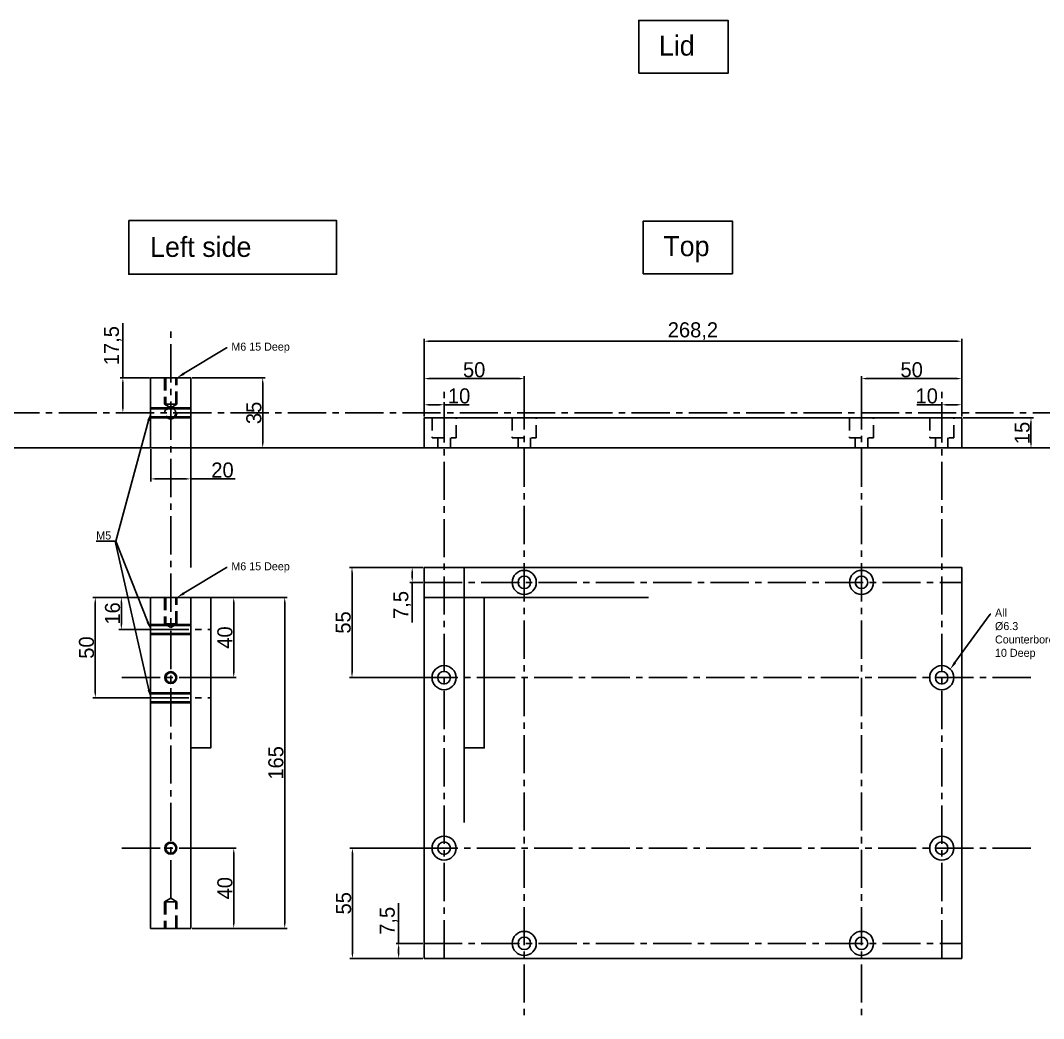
# Model space of a CAD drawing. Header units: millimetres. Extents: x -2438 to 7650, y -2358 to 2460.
# Drawn here: x -1146 to -635, y -26 to 471 of the extents above; entities that cross this region are included whole.
import ezdxf
from ezdxf import colors
from ezdxf.entities.mleader import LeaderData, LeaderLine
from ezdxf.math import Vec2, Vec3

# ---------------------------------------------------------------- set-up
doc = ezdxf.new("R2010")
doc.units = ezdxf.units.MM
doc.linetypes.add('CENTER2', pattern=[28.575, 19.05, -3.175, 3.175, -3.175])
doc.linetypes.add('DASHED2', pattern=[9.525, 6.35, -3.175])
for name, color, linetype in [('Centre', 7, 'CENTER2'), ('Construction', 130, 'Continuous'), ('Dimension', 1, 'Continuous'), ('Hidden small', 140, 'DASHED2')]:
    doc.layers.add(name, color=color, linetype=linetype)
doc.dimstyles.new('ISO-25', dxfattribs={"dimtxt": 7.5, "dimasz": 2.5, "dimexe": 1.25, "dimexo": 0.625, "dimtad": 1, "dimtxsty": 'Standard', "dimcen": 2.5, "dimadec": 0, "dimazin": 0, "dimtfac": 1, "dimtmove": 0, "dimatfit": 3, "dimfxl": 1, "dimarcsym": 0})

# ---------------------------------------------------------------- blocks, each defined once
blk = doc.blocks.new('*D202')
at = {"layer": 'Defpoints', "color": 0, "transparency": 16777216}
for p in [(-934.24, 279.72), (-944.24, 273.17), (-934.24, 273.17)]:
    blk.add_point(p, dxfattribs=at)
at = {"layer": 'Dimension', "color": 0, "lineweight": -2, "transparency": 16777216}
for p, q in [((-944.24, 273.8), (-944.24, 280.97)), ((-934.24, 273.8), (-934.24, 280.97)), ((-941.74, 279.72), (-936.74, 279.72)), ((-934.24, 279.72), (-921.74, 279.72))]:
    blk.add_line(p, q, dxfattribs=at)
at = {"layer": 'Dimension', "color": 0, "transparency": 16777216}
for points in [[(-941.74, 280.14), (-941.74, 279.3), (-944.24, 279.72)], [(-936.74, 280.14), (-936.74, 279.3), (-934.24, 279.72)]]:
    blk.add_solid(points, dxfattribs=at)
at = {"layer": 'Dimension', "color": 0, "transparency": 16777216, "insert": (-926.74, 284.1), "char_height": 7.5, "attachment_point": 5}
blk.add_mtext('10', dxfattribs=at)
blk = doc.blocks.new('*D203')
at = {"layer": 'Defpoints', "color": 0, "transparency": 16777216}
for p in [(-894.24, 292.77), (-944.24, 273.17), (-894.24, 273.17)]:
    blk.add_point(p, dxfattribs=at)
at = {"layer": 'Dimension', "color": 0, "lineweight": -2, "transparency": 16777216}
for p, q in [((-944.24, 273.8), (-944.24, 294.02)), ((-941.74, 292.77), (-896.74, 292.77)), ((-894.24, 273.8), (-894.24, 294.02))]:
    blk.add_line(p, q, dxfattribs=at)
at = {"layer": 'Dimension', "color": 0, "transparency": 16777216}
for points in [[(-941.74, 293.19), (-941.74, 292.35), (-944.24, 292.77)], [(-896.74, 293.19), (-896.74, 292.35), (-894.24, 292.77)]]:
    blk.add_solid(points, dxfattribs=at)
at = {"layer": 'Dimension', "color": 0, "transparency": 16777216, "insert": (-919.24, 297.15), "char_height": 7.5, "attachment_point": 5}
blk.add_mtext('50', dxfattribs=at)
blk = doc.blocks.new('*D204')
at = {"layer": 'Defpoints', "color": 0, "transparency": 16777216}
for p in [(-686.04, 279.72), (-686.04, 273.17), (-676.04, 273.17)]:
    blk.add_point(p, dxfattribs=at)
at = {"layer": 'Dimension', "color": 0, "lineweight": -2, "transparency": 16777216}
for p, q in [((-686.04, 273.8), (-686.04, 280.97)), ((-676.04, 273.8), (-676.04, 280.97)), ((-686.04, 279.72), (-698.54, 279.72)), ((-678.54, 279.72), (-683.54, 279.72))]:
    blk.add_line(p, q, dxfattribs=at)
at = {"layer": 'Dimension', "color": 0, "transparency": 16777216}
for points in [[(-683.54, 280.14), (-683.54, 279.3), (-686.04, 279.72)], [(-678.54, 280.14), (-678.54, 279.3), (-676.04, 279.72)]]:
    blk.add_solid(points, dxfattribs=at)
at = {"layer": 'Dimension', "color": 0, "transparency": 16777216, "insert": (-693.54, 284.1), "char_height": 7.5, "attachment_point": 5}
blk.add_mtext('10', dxfattribs=at)
blk = doc.blocks.new('*D205')
at = {"layer": 'Defpoints', "color": 0, "transparency": 16777216}
for p in [(-726.04, 292.77), (-726.04, 273.17), (-676.04, 273.17)]:
    blk.add_point(p, dxfattribs=at)
at = {"layer": 'Dimension', "color": 0, "lineweight": -2, "transparency": 16777216}
for p, q in [((-726.04, 273.8), (-726.04, 294.02)), ((-678.54, 292.77), (-723.54, 292.77)), ((-676.04, 273.8), (-676.04, 294.02))]:
    blk.add_line(p, q, dxfattribs=at)
at = {"layer": 'Dimension', "color": 0, "transparency": 16777216}
for points in [[(-723.54, 293.19), (-723.54, 292.35), (-726.04, 292.77)], [(-678.54, 293.19), (-678.54, 292.35), (-676.04, 292.77)]]:
    blk.add_solid(points, dxfattribs=at)
at = {"layer": 'Dimension', "color": 0, "transparency": 16777216, "insert": (-701.04, 297.15), "char_height": 7.5, "attachment_point": 5}
blk.add_mtext('50', dxfattribs=at)
blk = doc.blocks.new('*D206')
at = {"layer": 'Defpoints', "color": 0, "transparency": 16777216}
for p in [(-676.04, 311.4), (-944.24, 273.17), (-676.04, 273.17)]:
    blk.add_point(p, dxfattribs=at)
at = {"layer": 'Dimension', "color": 0, "lineweight": -2, "transparency": 16777216}
for p, q in [((-944.24, 273.8), (-944.24, 312.65)), ((-941.74, 311.4), (-678.54, 311.4)), ((-676.04, 273.8), (-676.04, 312.65))]:
    blk.add_line(p, q, dxfattribs=at)
at = {"layer": 'Dimension', "color": 0, "transparency": 16777216}
for points in [[(-941.74, 311.82), (-941.74, 310.99), (-944.24, 311.4)], [(-678.54, 311.82), (-678.54, 310.99), (-676.04, 311.4)]]:
    blk.add_solid(points, dxfattribs=at)
at = {"layer": 'Dimension', "color": 0, "transparency": 16777216, "insert": (-810.14, 316.4), "char_height": 7.5, "attachment_point": 5}
blk.add_mtext('268,2', dxfattribs=at)
blk = doc.blocks.new('*D207')
at = {"layer": 'Defpoints', "color": 0, "transparency": 16777216}
for p in [(-676.04, 273.17), (-641.53, 273.17), (-676.04, 258.17)]:
    blk.add_point(p, dxfattribs=at)
at = {"layer": 'Dimension', "color": 0, "lineweight": -2, "transparency": 16777216}
for p, q in [((-675.42, 273.17), (-640.28, 273.17)), ((-641.53, 260.67), (-641.53, 270.67)), ((-675.42, 258.17), (-640.28, 258.17))]:
    blk.add_line(p, q, dxfattribs=at)
at = {"layer": 'Dimension', "color": 0, "transparency": 16777216}
for points in [[(-641.94, 270.67), (-641.11, 270.67), (-641.53, 273.17)], [(-641.94, 260.67), (-641.11, 260.67), (-641.53, 258.17)]]:
    blk.add_solid(points, dxfattribs=at)
at = {"layer": 'Dimension', "color": 0, "transparency": 16777216, "insert": (-645.9, 265.67), "char_height": 7.5, "attachment_point": 5, "rotation": 90}
blk.add_mtext('15', dxfattribs=at)
blk = doc.blocks.new('*D208')
at = {"layer": 'Defpoints', "color": 0, "transparency": 16777216}
for p in [(-956.91, 11.16), (-944.24, 11.16), (-944.24, 3.66)]:
    blk.add_point(p, dxfattribs=at)
at = {"layer": 'Dimension', "color": 0, "lineweight": -2, "transparency": 16777216}
for p, q in [((-956.91, 11.16), (-956.91, 31.16)), ((-944.87, 11.16), (-958.16, 11.16)), ((-956.91, 6.16), (-956.91, 8.66)), ((-944.87, 3.66), (-958.16, 3.66))]:
    blk.add_line(p, q, dxfattribs=at)
at = {"layer": 'Dimension', "color": 0, "transparency": 16777216}
for points in [[(-957.32, 8.66), (-956.49, 8.66), (-956.91, 11.16)], [(-957.32, 6.16), (-956.49, 6.16), (-956.91, 3.66)]]:
    blk.add_solid(points, dxfattribs=at)
at = {"layer": 'Dimension', "color": 0, "transparency": 16777216, "insert": (-961.91, 22.41), "char_height": 7.5, "attachment_point": 5, "rotation": 90}
blk.add_mtext('7,5', dxfattribs=at)
blk = doc.blocks.new('*D209')
at = {"layer": 'Defpoints', "color": 0, "transparency": 16777216}
for p in [(-944.24, 198.66), (-950.13, 191.16), (-944.24, 191.16)]:
    blk.add_point(p, dxfattribs=at)
at = {"layer": 'Dimension', "color": 0, "lineweight": -2, "transparency": 16777216}
for p, q in [((-944.87, 198.66), (-951.38, 198.66)), ((-950.13, 196.16), (-950.13, 193.66)), ((-944.87, 191.16), (-951.38, 191.16)), ((-950.13, 191.16), (-950.13, 171.16))]:
    blk.add_line(p, q, dxfattribs=at)
at = {"layer": 'Dimension', "color": 0, "transparency": 16777216}
for points in [[(-950.55, 196.16), (-949.71, 196.16), (-950.13, 198.66)], [(-950.55, 193.66), (-949.71, 193.66), (-950.13, 191.16)]]:
    blk.add_solid(points, dxfattribs=at)
at = {"layer": 'Dimension', "color": 0, "transparency": 16777216, "insert": (-955.13, 179.91), "char_height": 7.5, "attachment_point": 5, "rotation": 90}
blk.add_mtext('7,5', dxfattribs=at)
blk = doc.blocks.new('*D210')
at = {"layer": 'Defpoints', "color": 0, "transparency": 16777216}
for p in [(-979.96, 58.66), (-944.24, 58.66), (-944.24, 3.66)]:
    blk.add_point(p, dxfattribs=at)
at = {"layer": 'Dimension', "color": 0, "lineweight": -2, "transparency": 16777216}
for p, q in [((-944.87, 58.66), (-981.21, 58.66)), ((-979.96, 6.16), (-979.96, 56.16)), ((-944.87, 3.66), (-981.21, 3.66))]:
    blk.add_line(p, q, dxfattribs=at)
at = {"layer": 'Dimension', "color": 0, "transparency": 16777216}
for points in [[(-980.37, 56.16), (-979.54, 56.16), (-979.96, 58.66)], [(-980.37, 6.16), (-979.54, 6.16), (-979.96, 3.66)]]:
    blk.add_solid(points, dxfattribs=at)
at = {"layer": 'Dimension', "color": 0, "transparency": 16777216, "insert": (-984.33, 31.16), "char_height": 7.5, "attachment_point": 5, "rotation": 90}
blk.add_mtext('55', dxfattribs=at)
blk = doc.blocks.new('*D211')
at = {"layer": 'Defpoints', "color": 0, "transparency": 16777216}
for p in [(-944.24, 198.66), (-980.16, 143.66), (-944.24, 143.66)]:
    blk.add_point(p, dxfattribs=at)
at = {"layer": 'Dimension', "color": 0, "lineweight": -2, "transparency": 16777216}
for p, q in [((-944.87, 198.66), (-981.41, 198.66)), ((-980.16, 196.16), (-980.16, 146.16)), ((-944.87, 143.66), (-981.41, 143.66))]:
    blk.add_line(p, q, dxfattribs=at)
at = {"layer": 'Dimension', "color": 0, "transparency": 16777216}
for points in [[(-980.58, 196.16), (-979.75, 196.16), (-980.16, 198.66)], [(-980.58, 146.16), (-979.75, 146.16), (-980.16, 143.66)]]:
    blk.add_solid(points, dxfattribs=at)
at = {"layer": 'Dimension', "color": 0, "transparency": 16777216, "insert": (-984.54, 171.16), "char_height": 7.5, "attachment_point": 5, "rotation": 90}
blk.add_mtext('55', dxfattribs=at)
blk = doc.blocks.new('*D212')
at = {"layer": 'Defpoints', "color": 0, "transparency": 16777216}
for p in [(-1060.58, 293.17), (-1060.58, 258.17), (-1024.7, 258.17)]:
    blk.add_point(p, dxfattribs=at)
at = {"layer": 'Dimension', "color": 0, "lineweight": -2, "transparency": 16777216}
for p, q in [((-1059.96, 293.17), (-1023.45, 293.17)), ((-1024.7, 290.67), (-1024.7, 260.67)), ((-1059.96, 258.17), (-1023.45, 258.17))]:
    blk.add_line(p, q, dxfattribs=at)
at = {"layer": 'Dimension', "color": 0, "transparency": 16777216}
for points in [[(-1025.12, 290.67), (-1024.29, 290.67), (-1024.7, 293.17)], [(-1025.12, 260.67), (-1024.29, 260.67), (-1024.7, 258.17)]]:
    blk.add_solid(points, dxfattribs=at)
at = {"layer": 'Dimension', "color": 0, "transparency": 16777216, "insert": (-1029.08, 275.67), "char_height": 7.5, "attachment_point": 5, "rotation": 90}
blk.add_mtext('35', dxfattribs=at)
blk = doc.blocks.new('*D213')
at = {"layer": 'Defpoints', "color": 0, "transparency": 16777216}
for p in [(-1060.58, 183.66), (-1060.58, 18.66), (-1013.73, 18.66)]:
    blk.add_point(p, dxfattribs=at)
at = {"layer": 'Dimension', "color": 0, "lineweight": -2, "transparency": 16777216}
for p, q in [((-1059.96, 183.66), (-1012.48, 183.66)), ((-1013.73, 181.16), (-1013.73, 21.16)), ((-1059.96, 18.66), (-1012.48, 18.66))]:
    blk.add_line(p, q, dxfattribs=at)
at = {"layer": 'Dimension', "color": 0, "transparency": 16777216}
for points in [[(-1014.15, 181.16), (-1013.31, 181.16), (-1013.73, 183.66)], [(-1014.15, 21.16), (-1013.31, 21.16), (-1013.73, 18.66)]]:
    blk.add_solid(points, dxfattribs=at)
at = {"layer": 'Dimension', "color": 0, "transparency": 16777216, "insert": (-1018.11, 101.16), "char_height": 7.5, "attachment_point": 5, "rotation": 90}
blk.add_mtext('165', dxfattribs=at)
blk = doc.blocks.new('*D214')
at = {"layer": 'Defpoints', "color": 0, "transparency": 16777216}
for p in [(-1080.58, 258.17), (-1060.58, 258.17), (-1060.58, 242.76)]:
    blk.add_point(p, dxfattribs=at)
at = {"layer": 'Dimension', "color": 0, "lineweight": -2, "transparency": 16777216}
for p, q in [((-1080.58, 257.55), (-1080.58, 241.51)), ((-1060.58, 257.55), (-1060.58, 241.51)), ((-1078.08, 242.76), (-1063.08, 242.76)), ((-1060.58, 242.76), (-1038.51, 242.76))]:
    blk.add_line(p, q, dxfattribs=at)
at = {"layer": 'Dimension', "color": 0, "transparency": 16777216}
for points in [[(-1078.08, 243.18), (-1078.08, 242.35), (-1080.58, 242.76)], [(-1063.08, 243.18), (-1063.08, 242.35), (-1060.58, 242.76)]]:
    blk.add_solid(points, dxfattribs=at)
at = {"layer": 'Dimension', "color": 0, "transparency": 16777216, "insert": (-1044.76, 247.14), "char_height": 7.5, "attachment_point": 5}
blk.add_mtext('20', dxfattribs=at)
blk = doc.blocks.new('*D220')
at = {"layer": 'Defpoints', "color": 0, "transparency": 16777216}
for p in [(-1060.58, 183.66), (-1039.15, 183.66), (-1060.58, 143.66)]:
    blk.add_point(p, dxfattribs=at)
at = {"layer": 'Dimension', "color": 0, "lineweight": -2, "transparency": 16777216}
for p, q in [((-1059.96, 183.66), (-1037.9, 183.66)), ((-1039.15, 146.16), (-1039.15, 181.16)), ((-1059.96, 143.66), (-1037.9, 143.66))]:
    blk.add_line(p, q, dxfattribs=at)
at = {"layer": 'Dimension', "color": 0, "transparency": 16777216}
for points in [[(-1039.57, 181.16), (-1038.73, 181.16), (-1039.15, 183.66)], [(-1039.57, 146.16), (-1038.73, 146.16), (-1039.15, 143.66)]]:
    blk.add_solid(points, dxfattribs=at)
at = {"layer": 'Dimension', "color": 0, "transparency": 16777216, "insert": (-1043.53, 163.66), "char_height": 7.5, "attachment_point": 5, "rotation": 90}
blk.add_mtext('40', dxfattribs=at)
blk = doc.blocks.new('*D221')
at = {"layer": 'Defpoints', "color": 0, "transparency": 16777216}
for p in [(-1060.58, 58.66), (-1039.15, 58.66), (-1060.58, 18.66)]:
    blk.add_point(p, dxfattribs=at)
at = {"layer": 'Dimension', "color": 0, "lineweight": -2, "transparency": 16777216}
for p, q in [((-1059.96, 58.66), (-1037.9, 58.66)), ((-1039.15, 21.16), (-1039.15, 56.16)), ((-1059.96, 18.66), (-1037.9, 18.66))]:
    blk.add_line(p, q, dxfattribs=at)
at = {"layer": 'Dimension', "color": 0, "transparency": 16777216}
for points in [[(-1039.57, 56.16), (-1038.73, 56.16), (-1039.15, 58.66)], [(-1039.57, 21.16), (-1038.73, 21.16), (-1039.15, 18.66)]]:
    blk.add_solid(points, dxfattribs=at)
at = {"layer": 'Dimension', "color": 0, "transparency": 16777216, "insert": (-1043.53, 38.66), "char_height": 7.5, "attachment_point": 5, "rotation": 90}
blk.add_mtext('40', dxfattribs=at)
blk = doc.blocks.new('*D222')
at = {"layer": 'Defpoints', "color": 0, "transparency": 16777216}
for p in [(-1080.58, 293.17), (-1094.46, 275.67), (-1080.58, 275.67)]:
    blk.add_point(p, dxfattribs=at)
at = {"layer": 'Dimension', "color": 0, "lineweight": -2, "transparency": 16777216}
for p, q in [((-1094.46, 293.17), (-1094.46, 320.45)), ((-1081.21, 293.17), (-1095.71, 293.17)), ((-1094.46, 278.17), (-1094.46, 290.67)), ((-1081.21, 275.67), (-1095.71, 275.67))]:
    blk.add_line(p, q, dxfattribs=at)
at = {"layer": 'Dimension', "color": 0, "transparency": 16777216}
for points in [[(-1094.87, 290.67), (-1094.04, 290.67), (-1094.46, 293.17)], [(-1094.87, 278.17), (-1094.04, 278.17), (-1094.46, 275.67)]]:
    blk.add_solid(points, dxfattribs=at)
at = {"layer": 'Dimension', "color": 0, "transparency": 16777216, "insert": (-1099.46, 309.2), "char_height": 7.5, "attachment_point": 5, "rotation": 90}
blk.add_mtext('17,5', dxfattribs=at)
blk = doc.blocks.new('*D354')
at = {"color": 0, "lineweight": -2, "transparency": 16777216}
for p, q in [((-1081.21, 183.66), (-1096.44, 183.66)), ((-1095.19, 181.16), (-1095.19, 170.16)), ((-1081.21, 167.66), (-1096.44, 167.66))]:
    blk.add_line(p, q, dxfattribs=at)
at = {"color": 0, "transparency": 16777216}
for points in [[(-1095.61, 181.16), (-1094.78, 181.16), (-1095.19, 183.66)], [(-1095.61, 170.16), (-1094.78, 170.16), (-1095.19, 167.66)]]:
    blk.add_solid(points, dxfattribs=at)
at = {"layer": 'Defpoints', "color": 0, "transparency": 16777216}
for p in [(-1080.58, 183.66), (-1095.19, 167.66), (-1080.58, 167.66)]:
    blk.add_point(p, dxfattribs=at)
at = {"color": 0, "transparency": 16777216, "insert": (-1099.57, 175.66), "char_height": 7.5, "attachment_point": 5, "rotation": 90}
blk.add_mtext('16', dxfattribs=at)
blk = doc.blocks.new('*D355')
at = {"color": 0, "lineweight": -2, "transparency": 16777216}
for p, q in [((-1081.21, 183.66), (-1109.44, 183.66)), ((-1108.19, 181.16), (-1108.19, 136.16)), ((-1081.21, 133.66), (-1109.44, 133.66))]:
    blk.add_line(p, q, dxfattribs=at)
at = {"color": 0, "transparency": 16777216}
for points in [[(-1108.6, 181.16), (-1107.77, 181.16), (-1108.19, 183.66)], [(-1108.6, 136.16), (-1107.77, 136.16), (-1108.19, 133.66)]]:
    blk.add_solid(points, dxfattribs=at)
at = {"layer": 'Defpoints', "color": 0, "transparency": 16777216}
for p in [(-1080.58, 183.66), (-1108.19, 133.66), (-1080.58, 133.66)]:
    blk.add_point(p, dxfattribs=at)
at = {"color": 0, "transparency": 16777216, "insert": (-1112.56, 158.66), "char_height": 7.5, "attachment_point": 5, "rotation": 90}
blk.add_mtext('50', dxfattribs=at)

msp = doc.modelspace()

# ---------------------------------------------------------------- linework, layer by layer
for p, q in [((-1080.582, 273.174), (-1080.582, 278.174)), ((-1080.582, 277.674), (-1080.582, 273.674)), ((-1060.582, 278.174), (-1060.582, 273.174)), ((-1714.66, 258.174), (240.977, 258.174)), ((-1060.582, 198.66), (-1060.582, 258.174)), ((-1080.582, 167.66), (-1080.582, 170.16)), ((-1080.582, 167.66), (-1080.582, 169.66)), ((-1060.582, 169.66), (-1060.582, 129.66)), ((-1080.582, 133.66), (-1080.582, 135.66)), ((-1060.582, 131.16), (-1060.582, 136.16)), ((-1060.582, 135.66), (-1060.582, 131.66)), ((-1080.582, 131.66), (-1080.582, 131.16))]:
    msp.add_line(p, q)
at = {"color": 4}
for p, q in [((-1080.582, 278.174), (-1070.582, 278.174)), ((-1060.582, 277.674), (-1080.582, 277.674)), ((-1070.582, 278.174), (-1060.582, 278.174)), ((-1080.582, 273.674), (-1060.582, 273.674)), ((-1060.582, 273.174), (-1080.582, 273.174)), ((-1080.582, 170.16), (-1060.582, 170.16)), ((-1080.582, 169.66), (-1060.582, 169.66)), ((-1080.582, 165.66), (-1060.582, 165.66)), ((-1080.582, 165.16), (-1060.582, 165.16)), ((-1060.582, 136.16), (-1080.582, 136.16)), ((-1080.582, 135.66), (-1060.582, 135.66)), ((-1060.582, 131.66), (-1080.582, 131.66)), ((-1080.582, 131.16), (-1060.582, 131.16))]:
    msp.add_line(p, q, dxfattribs=at)
at = {"linetype": 'CENTER2'}
msp.add_line((-1080.582, 167.66), (-1050.582, 167.66), dxfattribs=at)
at = {"color": 0, "linetype": 'CENTER2'}
msp.add_line((-1080.582, 133.66), (-1050.582, 133.66), dxfattribs=at)
for points in [[(-1060.582, 258.174), (-1080.582, 258.174), (-1080.582, 293.174), (-1060.582, 293.174)], [(-944.244, 258.174), (-676.044, 258.174), (-676.044, 273.174), (-944.244, 273.174)], [(-944.244, 3.66), (-676.044, 3.66), (-676.044, 198.66), (-944.244, 198.66)], [(-1060.582, 18.66), (-1080.582, 18.66), (-1080.582, 183.66), (-1060.582, 183.66)]]:
    msp.add_lwpolyline(points, close=True)
at = {"color": 4}
msp.add_lwpolyline([(-1060.582, 183.66), (-1050.582, 183.66), (-1050.582, 108.66), (-1060.582, 108.66)], close=True, dxfattribs=at)
for centre, radius in [((-894.244, 191.16), 6), ((-894.244, 191.16), 3.125), ((-726.044, 191.16), 6), ((-726.044, 191.16), 3.125), ((-934.244, 143.66), 6), ((-686.044, 143.66), 6), ((-1070.582, 143.66), 3), ((-1070.582, 143.66), 2.5), ((-934.244, 143.66), 3.125), ((-686.044, 143.66), 3.125), ((-1070.582, 58.66), 3), ((-934.244, 58.66), 6), ((-934.244, 58.66), 3.125), ((-686.044, 58.66), 6), ((-686.044, 58.66), 3.125), ((-1070.582, 58.66), 2.5), ((-894.244, 11.16), 6), ((-726.044, 11.16), 6), ((-894.244, 11.16), 3.125), ((-726.044, 11.16), 3.125)]:
    msp.add_circle(centre, radius)
at = {"layer": 'Centre'}
for p, q in [((-1070.582, 33.66), (-1070.582, 317.878)), ((-934.244, 3.66), (-934.244, 286.462)), ((-894.244, 286.462), (-894.244, -26.306)), ((-726.044, 286.462), (-726.044, -26.306)), ((-686.044, 3.66), (-686.044, 286.462)), ((-1355.052, 275.674), (-296.957, 275.674)), ((-944.244, 191.16), (-676.044, 191.16)), ((-1094.956, 143.66), (-1055.052, 143.66)), ((-974.984, 143.66), (-639.079, 143.66)), ((-1094.956, 58.66), (-1055.052, 58.66)), ((-974.984, 58.66), (-639.079, 58.66)), ((-944.244, 11.16), (-676.044, 11.16))]:
    msp.add_line(p, q, dxfattribs=at)
at = {"layer": 'Construction'}
for p, q in [((-929.244, 183.66), (-832.224, 183.66)), ((-924.244, 183.66), (-924.244, 71.383))]:
    msp.add_line(p, q, dxfattribs=at)
for points in [[(-944.244, 198.66), (-924.244, 198.66), (-924.244, 183.66), (-944.244, 183.66)], [(-924.244, 183.66), (-914.244, 183.66), (-914.244, 108.66), (-924.244, 108.66)]]:
    msp.add_lwpolyline(points, close=True, dxfattribs=at)
at = {"layer": 'Dimension'}
for points in [[(-837.153, 445.016), (-792.639, 445.016), (-792.639, 471.332), (-837.153, 471.332)], [(-1091.521, 371.588), (-987.826, 371.588), (-987.826, 344.76), (-1091.521, 344.76)], [(-834.93, 345.016), (-790.417, 345.016), (-790.417, 371.332), (-834.93, 371.332)]]:
    msp.add_lwpolyline(points, close=True, dxfattribs=at)
at = {"layer": 'Hidden small'}
for p, q in [((-1073.707, 293.174), (-1073.707, 279.978)), ((-1073.082, 293.174), (-1073.082, 279.978)), ((-1068.082, 279.978), (-1068.082, 293.174)), ((-1067.457, 279.978), (-1067.457, 293.174)), ((-1070.582, 278.174), (-1073.707, 279.978)), ((-1073.707, 279.978), (-1067.457, 279.978)), ((-1070.582, 278.174), (-1067.457, 279.978)), ((-940.244, 273.174), (-940.244, 263.174)), ((-928.244, 263.174), (-928.244, 273.174)), ((-900.244, 273.174), (-900.244, 263.174)), ((-888.244, 263.174), (-888.244, 273.174)), ((-732.044, 273.174), (-732.044, 263.174)), ((-720.044, 263.174), (-720.044, 273.174)), ((-692.044, 273.174), (-692.044, 263.174)), ((-680.044, 263.174), (-680.044, 273.174)), ((-940.244, 263.174), (-928.244, 263.174)), ((-937.369, 263.174), (-937.369, 258.174)), ((-931.119, 258.174), (-931.119, 263.174)), ((-900.244, 263.174), (-888.244, 263.174)), ((-897.369, 263.174), (-897.369, 258.174)), ((-891.119, 258.174), (-891.119, 263.174)), ((-732.044, 263.174), (-720.044, 263.174)), ((-729.169, 263.174), (-729.169, 258.174)), ((-722.919, 258.174), (-722.919, 263.174)), ((-692.044, 263.174), (-680.044, 263.174)), ((-689.169, 263.174), (-689.169, 258.174)), ((-682.919, 258.174), (-682.919, 263.174)), ((-1073.707, 183.66), (-1073.707, 170.464)), ((-1073.082, 183.66), (-1073.082, 170.464)), ((-1068.082, 170.464), (-1068.082, 183.66)), ((-1067.457, 170.464), (-1067.457, 183.66)), ((-1070.582, 168.66), (-1073.707, 170.464)), ((-1073.707, 170.464), (-1067.457, 170.464)), ((-1070.582, 168.66), (-1067.457, 170.464)), ((-1070.582, 33.66), (-1073.707, 31.855)), ((-1073.707, 31.855), (-1073.707, 18.66)), ((-1067.457, 31.855), (-1073.707, 31.855)), ((-1073.082, 31.855), (-1073.082, 18.66)), ((-1070.582, 33.66), (-1067.457, 31.855)), ((-1068.082, 18.66), (-1068.082, 31.855)), ((-1067.457, 18.66), (-1067.457, 31.855))]:
    msp.add_line(p, q, dxfattribs=at)
for radius in [3, 2.5]:
    msp.add_circle((-1070.582, 275.674), radius, dxfattribs=at)

# ---------------------------------------------------------------- texts
at = {"layer": 'Dimension', "char_height": 10, "attachment_point": 1}
for s, insert in [('Lid', (-827.122, 463.813)), ('Left side', (-1080.863, 363.442)), ('Top', (-824.899, 363.813))]:
    msp.add_mtext_dynamic_manual_height_columns(s, width=114.73221, gutter_width=12.5, heights=[0], dxfattribs=dict(at, insert=insert))

# ---------------------------------------------------------------- dimensions: what is measured, and where the dimension line sits
at = {"color": 1}
for base, p2, picture, middle in [((-1108.185, 133.66), (-1080.582, 133.66), '*D355', (-1112.56, 158.66)), ((-1095.195, 167.66), (-1080.582, 167.66), '*D354', (-1099.57, 175.66))]:
    dim = msp.add_linear_dim(base=base, p1=(-1080.582, 183.66), p2=p2, angle=90, dimstyle='ISO-25', dxfattribs=at)
    dim.commit()
    dim.dimension.update_dxf_attribs({"geometry": picture, "text_midpoint": middle})
at = {"layer": 'Dimension'}
for base, p1, p2, picture, middle in [((-1094.457, 275.674), (-1080.582, 293.174), (-1080.582, 275.674), '*D222', (-1094.457, 309.196)), ((-950.129, 191.16), (-944.244, 198.66), (-944.244, 191.16), '*D209', (-950.129, 179.91))]:
    dim = msp.add_linear_dim(base=base, p1=p1, p2=p2, angle=90, dimstyle='ISO-25', dxfattribs=at)
    dim.commit()
    dim.dimension.update_dxf_attribs({"geometry": picture, "text_midpoint": middle, "dimtype": 160})
for base, p1, p2, picture, middle in [((-676.044, 311.405), (-944.244, 273.174), (-676.044, 273.174), '*D206', (-810.144, 316.405)), ((-894.244, 292.77), (-944.244, 273.174), (-894.244, 273.174), '*D203', (-919.244, 297.145)), ((-726.044, 292.77), (-676.044, 273.174), (-726.044, 273.174), '*D205', (-701.044, 297.145)), ((-934.244, 279.722), (-944.244, 273.174), (-934.244, 273.174), '*D202', (-926.744, 284.097)), ((-686.044, 279.722), (-676.044, 273.174), (-686.044, 273.174), '*D204', (-693.544, 284.097))]:
    dim = msp.add_linear_dim(base=base, p1=p1, p2=p2, dimstyle='ISO-25', dxfattribs=at)
    dim.commit()
    dim.dimension.update_dxf_attribs({"geometry": picture, "text_midpoint": middle})
for base, p1, p2, picture, middle in [((-1024.704, 258.174), (-1060.582, 293.174), (-1060.582, 258.174), '*D212', (-1029.079, 275.674)), ((-641.526, 273.174), (-676.044, 258.174), (-676.044, 273.174), '*D207', (-645.901, 265.674)), ((-980.164, 143.66), (-944.244, 198.66), (-944.244, 143.66), '*D211', (-984.539, 171.16)), ((-1013.73, 18.66), (-1060.582, 183.66), (-1060.582, 18.66), '*D213', (-1018.105, 101.16)), ((-1039.15, 183.66), (-1060.582, 143.66), (-1060.582, 183.66), '*D220', (-1043.525, 163.66)), ((-1039.15, 58.66), (-1060.582, 18.66), (-1060.582, 58.66), '*D221', (-1043.525, 38.66)), ((-979.956, 58.66), (-944.244, 3.66), (-944.244, 58.66), '*D210', (-984.331, 31.16)), ((-956.905, 11.16), (-944.244, 3.66), (-944.244, 11.16), '*D208', (-961.905, 22.41))]:
    dim = msp.add_linear_dim(base=base, p1=p1, p2=p2, angle=90, dimstyle='ISO-25', dxfattribs=at)
    dim.commit()
    dim.dimension.update_dxf_attribs({"geometry": picture, "text_midpoint": middle})
dim = msp.add_linear_dim(base=(-1060.582, 242.762), p1=(-1080.582, 258.174), p2=(-1060.582, 258.174), dimstyle='ISO-25', dxfattribs=at)
dim.commit()
dim.dimension.update_dxf_attribs({"geometry": '*D214', "text_midpoint": (-1044.759, 242.762), "dimtype": 160})

# ---------------------------------------------------------------- leaders
at = {"color": 1}
ml = msp.add_multileader_mtext('Standard', dxfattribs=at)
ml.set_content('', color=1)
ml.set_leader_properties()
ml.build(insert=Vec2(0, 0))
ml.multileader.update_dxf_attribs({"text_right_attachment_type": 6, "dogleg_length": 0.36})
ctx = ml.context
ctx.base_point, ctx.plane_origin = Vec3(-1102.286, 213.739), Vec3(-1080.582, 275.674)
ctx.right_attachment, ctx.text_align_type = 6, 2
notes = []
notes.append((ctx, [(0, (1, 1, 0), (-1097.926, 211.739), (-1, 0), 0.36, [(0, [(-1080.582, 275.674)], 0, [])])]))
ctx.mtext.insert, ctx.mtext.alignment, ctx.mtext.flow_direction = Vec3(-1100.286, 215.739), 3, 5
ml = msp.add_multileader_mtext('Standard', dxfattribs=at)
ml.set_content('M5', color=1)
ml.set_leader_properties()
ml.build(insert=Vec2(0, 0))
ml.multileader.update_dxf_attribs({"text_right_attachment_type": 6, "dogleg_length": 0.36})
ctx = ml.context
ctx.base_point, ctx.plane_origin = Vec3(-1108.952, 214.539), Vec3(-1080.582, 167.66)
ctx.right_attachment, ctx.text_align_type = 6, 2
notes.append((ctx, [(0, (1, 1, 0), (-1097.926, 211.739), (-1, 0), 0.36, [(0, [(-1080.582, 167.66)], 0, [])])]))
ctx.mtext.insert, ctx.mtext.alignment, ctx.mtext.flow_direction = Vec3(-1100.286, 216.539), 3, 5
ml = msp.add_multileader_mtext('Standard', dxfattribs=at)
ml.set_content('', color=1)
ml.set_leader_properties()
ml.build(insert=Vec2(0, 0))
ml.multileader.update_dxf_attribs({"text_right_attachment_type": 6, "dogleg_length": 0.36})
ctx = ml.context
ctx.base_point, ctx.plane_origin = Vec3(-1102.646, 213.739), Vec3(-1080.582, 133.66)
ctx.right_attachment, ctx.text_align_type = 6, 2
notes.append((ctx, [(0, (1, 1, 0), (-1098.286, 211.739), (-1, 0), 0.36, [(0, [(-1080.582, 133.66)], 0, [])])]))
ctx.mtext.insert, ctx.mtext.alignment, ctx.mtext.flow_direction = Vec3(-1100.646, 215.739), 3, 5
at = {"layer": 'Dimension'}
ml = msp.add_multileader_mtext('Standard', dxfattribs=at)
ml.set_content('M6 15 Deep', color=256)
ml.set_leader_properties()
ml.build(insert=Vec2(0, 0))
ml.multileader.update_dxf_attribs({"text_right_attachment_type": 6, "dogleg_length": 0.36})
ctx = ml.context
ctx.base_point, ctx.plane_origin = Vec3(-1042.35, 308.026), Vec3(-1067.457, 293.174)
ctx.right_attachment = 6
notes.append((ctx, [(0, (1, 1, 0), (-1042.71, 308.026), (1, 0), 0.36, [(0, [(-1067.457, 293.174)], 0, [])])]))
ctx.mtext.insert, ctx.mtext.flow_direction = Vec3(-1040.35, 310.693), 5
ml = msp.add_multileader_mtext('Standard', dxfattribs=at)
ml.set_content('M6 15 Deep', color=256)
ml.set_leader_properties()
ml.build(insert=Vec2(0, 0))
ml.multileader.update_dxf_attribs({"text_right_attachment_type": 6, "dogleg_length": 0.36})
ctx = ml.context
ctx.base_point, ctx.plane_origin = Vec3(-1042.35, 198.512), Vec3(-1067.457, 183.66)
ctx.right_attachment = 6
notes.append((ctx, [(0, (1, 1, 0), (-1042.71, 198.512), (1, 0), 0.36, [(0, [(-1067.457, 183.66)], 0, [])])]))
ctx.mtext.insert, ctx.mtext.flow_direction = Vec3(-1040.35, 201.178), 5
ml = msp.add_multileader_mtext('Standard', dxfattribs=at)
ml.set_content('All\\P%%C6.3\\PCounterbore %%C12\\P10 Deep', color=256)
ml.set_leader_properties()
ml.build(insert=Vec2(0, 0))
ml.multileader.update_dxf_attribs({"text_right_attachment_type": 6, "dogleg_length": 0.36})
ctx = ml.context
ctx.base_point, ctx.plane_origin = Vec3(-661.481, 175.367), Vec3(-681.793, 147.894)
ctx.right_attachment = 6
notes.append((ctx, [(0, (1, 1, 0), (-661.841, 175.367), (1, 0), 0.36, [(0, [(-681.793, 147.894)], 0, [])])]))
ctx.mtext.insert, ctx.mtext.flow_direction = Vec3(-659.481, 178.034), 5
for ctx, leaders in notes:
    for number, flags, end, landing, length, lines in leaders:
        leader = LeaderData()
        leader.index, (leader.has_last_leader_line, leader.has_dogleg_vector, leader.attachment_direction) = number, flags
        leader.last_leader_point, leader.dogleg_vector, leader.dogleg_length = Vec3(end), Vec3(landing), length
        for number, points, colour, breaks in lines:
            line = LeaderLine()
            line.index, line.vertices, line.color, line.breaks = number, Vec3.list(points), colors.encode_raw_color(colour), breaks
            leader.lines.append(line)
        ctx.leaders.append(leader)

doc.saveas('drawing.dxf')
